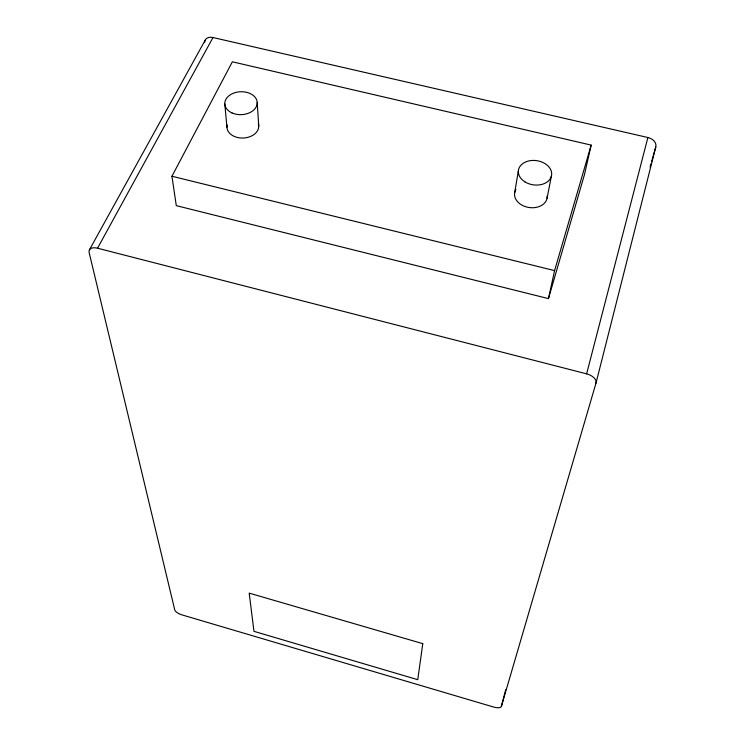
<?xml version="1.0" encoding="UTF-8"?>
<svg xmlns="http://www.w3.org/2000/svg" width="745" height="745" viewBox="0 0 745 745"><rect width="100%" height="100%" fill="white"/><g stroke="black" fill="none" stroke-linecap="round" stroke-linejoin="round"><path stroke-width="1.12" d="M514.683 192.685L518.324 171.015M547.072 198.179L551.291 176.518M548.46 298.615L554.587 270.612L591.167 145.107L232.356 61.807L171.946 176.248L176.286 205.639L548.46 298.615L584.499 174.498L591.167 145.107M213.005 37.529L97.539 248.215A11.082 5.895 28.5 0 0 89.158 252.629L174.777 610.025A7.04 2.561 21.7 0 0 182.022 614.895L493.562 707.024A7.348 2.719 16.6 0 0 501.348 706.502L595.972 383.2L655.777 146.97A10.123 7.385 10.3 0 0 647.889 137.518L213.005 37.529A9.806 6.603 32.7 0 0 204.754 42.251M595.972 383.2A11.51 6.668 13.9 0 0 586.622 373.85L647.889 137.518M501.348 706.502L505.697 689.674M650.059 167.094L651.009 163.732M651.642 161.497L655.777 146.97M205.434 39.727L89.502 249.715M171.946 176.248L554.587 270.612M97.539 248.215L586.622 373.85M224.767 103.778L226.955 127.227M257.202 102.465L258.748 125.905M258.31 123.642A15.906 11.389 -2.5 0 1 243.373 138.021A15.906 11.389 -2.5 0 1 227.188 125.02M547.184 195.888A16.427 12.134 8.4 0 1 527.944 207.315A16.427 12.134 8.4 0 1 515.922 189.584M422.778 643.652L417.749 679.691L253.961 631.341L249.193 593.122L422.778 643.652M524.862 181.827A16.772 12.227 8.3 0 0 551.551 175.448A16.772 12.227 8.3 0 0 528.587 160.976A16.772 12.227 8.3 0 0 524.862 181.827M232.002 112.933A16.232 11.464 -2.4 0 0 257.183 103.592A16.232 11.464 -2.4 0 0 233.781 93.078A16.232 11.464 -2.4 0 0 232.002 112.933"/></g></svg>
